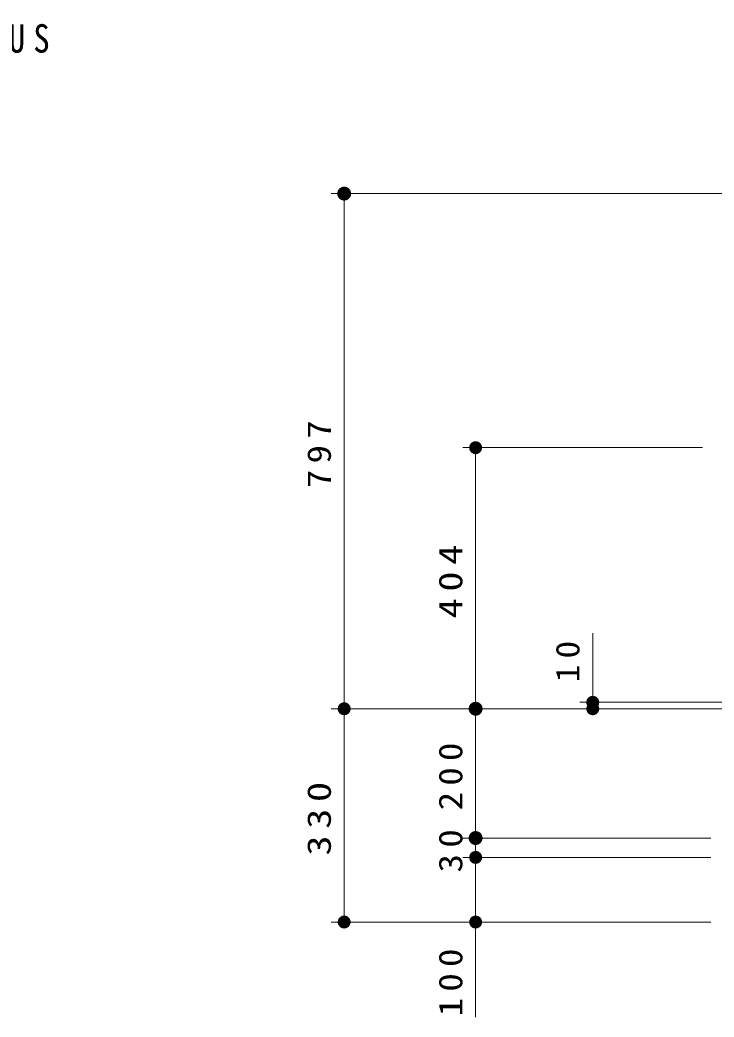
# Model space of a CAD drawing. Units: millimetres on the paper, scale 1:20. Extents: x -365 to 0, y -49 to 257.
# Drawn here: x -166.5 to -112.8, y 80.9 to 158.1 of the extents above; entities that cross this region are included whole.
import ezdxf

# ---------------------------------------------------------------- set-up
doc = ezdxf.new("R2010")
doc.units = ezdxf.units.MM
doc.layers.add('LY_1', color=7, linetype='Continuous', lineweight=25)
doc.styles.add('ＭＳ ゴシック', font='')
doc.styles.get('ＭＳ ゴシック').set_extended_font_data('MS Gothic')

# ---------------------------------------------------------------- blocks, each defined once
blk = doc.blocks.new('filled_dot')
at = {"color": 0, "linetype": 'Continuous', "lineweight": -2, "const_width": 1.25}
blk.add_lwpolyline([(-0.625, 0, 1), (0.625, 0, 1)], format="xyb", close=True, dxfattribs=at)

msp = doc.modelspace()

# ---------------------------------------------------------------- linework, layer by layer
at = {"layer": 'LY_1', "lineweight": 13}
for p, q in [((-86.618, 144.649), (-142.432, 144.649)), ((-141.432, 104.795), (-141.432, 144.649)), ((-113.699, 124.995), (-132.259, 124.995)), ((-131.259, 104.795), (-131.259, 124.995)), ((-122.193, 104.795), (-122.193, 110.652)), ((-110.055, 105.295), (-123.193, 105.295)), ((-113.055, 104.795), (-142.432, 104.795)), ((-141.432, 88.295), (-141.432, 104.795)), ((-111.682, 104.795), (-132.259, 104.795)), ((-131.259, 94.795), (-131.259, 104.795)), ((-113.055, 104.795), (-123.193, 104.795)), ((-113.055, 94.795), (-132.259, 94.795)), ((-131.259, 93.295), (-131.259, 94.795)), ((-113.055, 93.295), (-132.259, 93.295)), ((-131.259, 80.945), (-131.259, 93.295)), ((-113.055, 88.295), (-142.432, 88.295))]:
    msp.add_line(p, q, dxfattribs=at)

# ---------------------------------------------------------------- block references
for p, xscale, yscale, rotation in [((-141.432, 144.649), 0.431, 0.431, 270), ((-131.259, 124.995), 0.4, 0.4, 270), ((-122.193, 105.295), 0.4, 0.4, 270), ((-141.432, 104.795), 0.4, 0.4, 270), ((-131.259, 104.795), 0.431, 0.431, 270), ((-131.259, 104.795), 0.4, 0.4, 90), ((-122.193, 104.795), 0.4, 0.4, 90), ((-131.259, 94.795), 0.431, 0.431, 270), ((-131.259, 93.295), 0.4, 0.4, 270), ((-141.432, 88.295), 0.4, 0.4, 90), ((-131.259, 88.295), 0.4, 0.4, 90)]:
    msp.add_blockref('filled_dot', p, dxfattribs=dict(at, xscale=xscale, yscale=yscale, rotation=rotation))

# ---------------------------------------------------------------- texts
at = {"layer": 'LY_1', "insert": (-211.354, 156.528), "char_height": 2.199, "attachment_point": 4, "style": 'ＭＳ ゴシック'}
msp.add_mtext('\\T1.5;\\W0.85;六角穴付化粧小ネジ\\~M6\\~SUS', dxfattribs=at)
at = {"layer": 'LY_1', "char_height": 1.833, "attachment_point": 8, "rotation": 90, "style": 'ＭＳ ゴシック'}
for s, insert in [('\\T1.33;\\W1.15;797', (-142.432, 124.722)), ('\\T1.33;\\W1.25;404', (-132.259, 114.895)), ('\\T1.34;\\W1.1;10', (-123.193, 108.683)), ('\\T1.33;\\W1.15;200', (-132.259, 99.795)), ('\\T1.33;\\W1.25;330', (-142.432, 96.545)), ('\\T1.34;\\W1.15;30', (-132.259, 94.045)), ('\\T1.33;\\W1.15;100', (-132.259, 83.862))]:
    msp.add_mtext(s, dxfattribs=dict(at, insert=insert))

doc.saveas('drawing.dxf')
